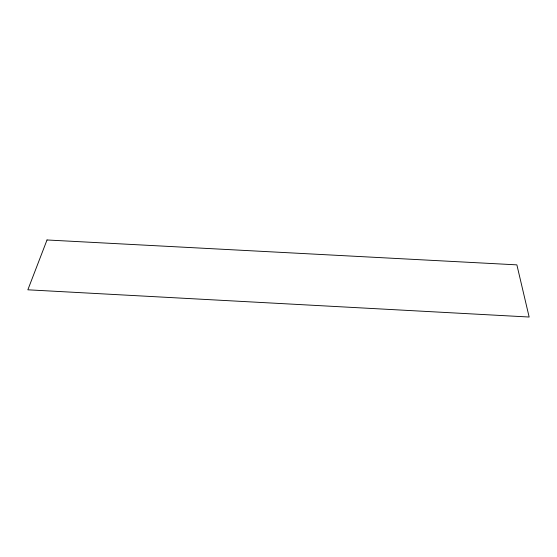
<?xml version="1.0" encoding="UTF-8"?>
<svg xmlns="http://www.w3.org/2000/svg" width="557" height="557" viewBox="0 0 557 557"><rect width="100%" height="100%" fill="white"/><g stroke="black" fill="none" stroke-linecap="round" stroke-linejoin="round"><path stroke-width="0.84" d="M47.018 239.976L27.85 289.807L529.15 317.024L516.875 264.86L47.018 239.976"/></g></svg>
